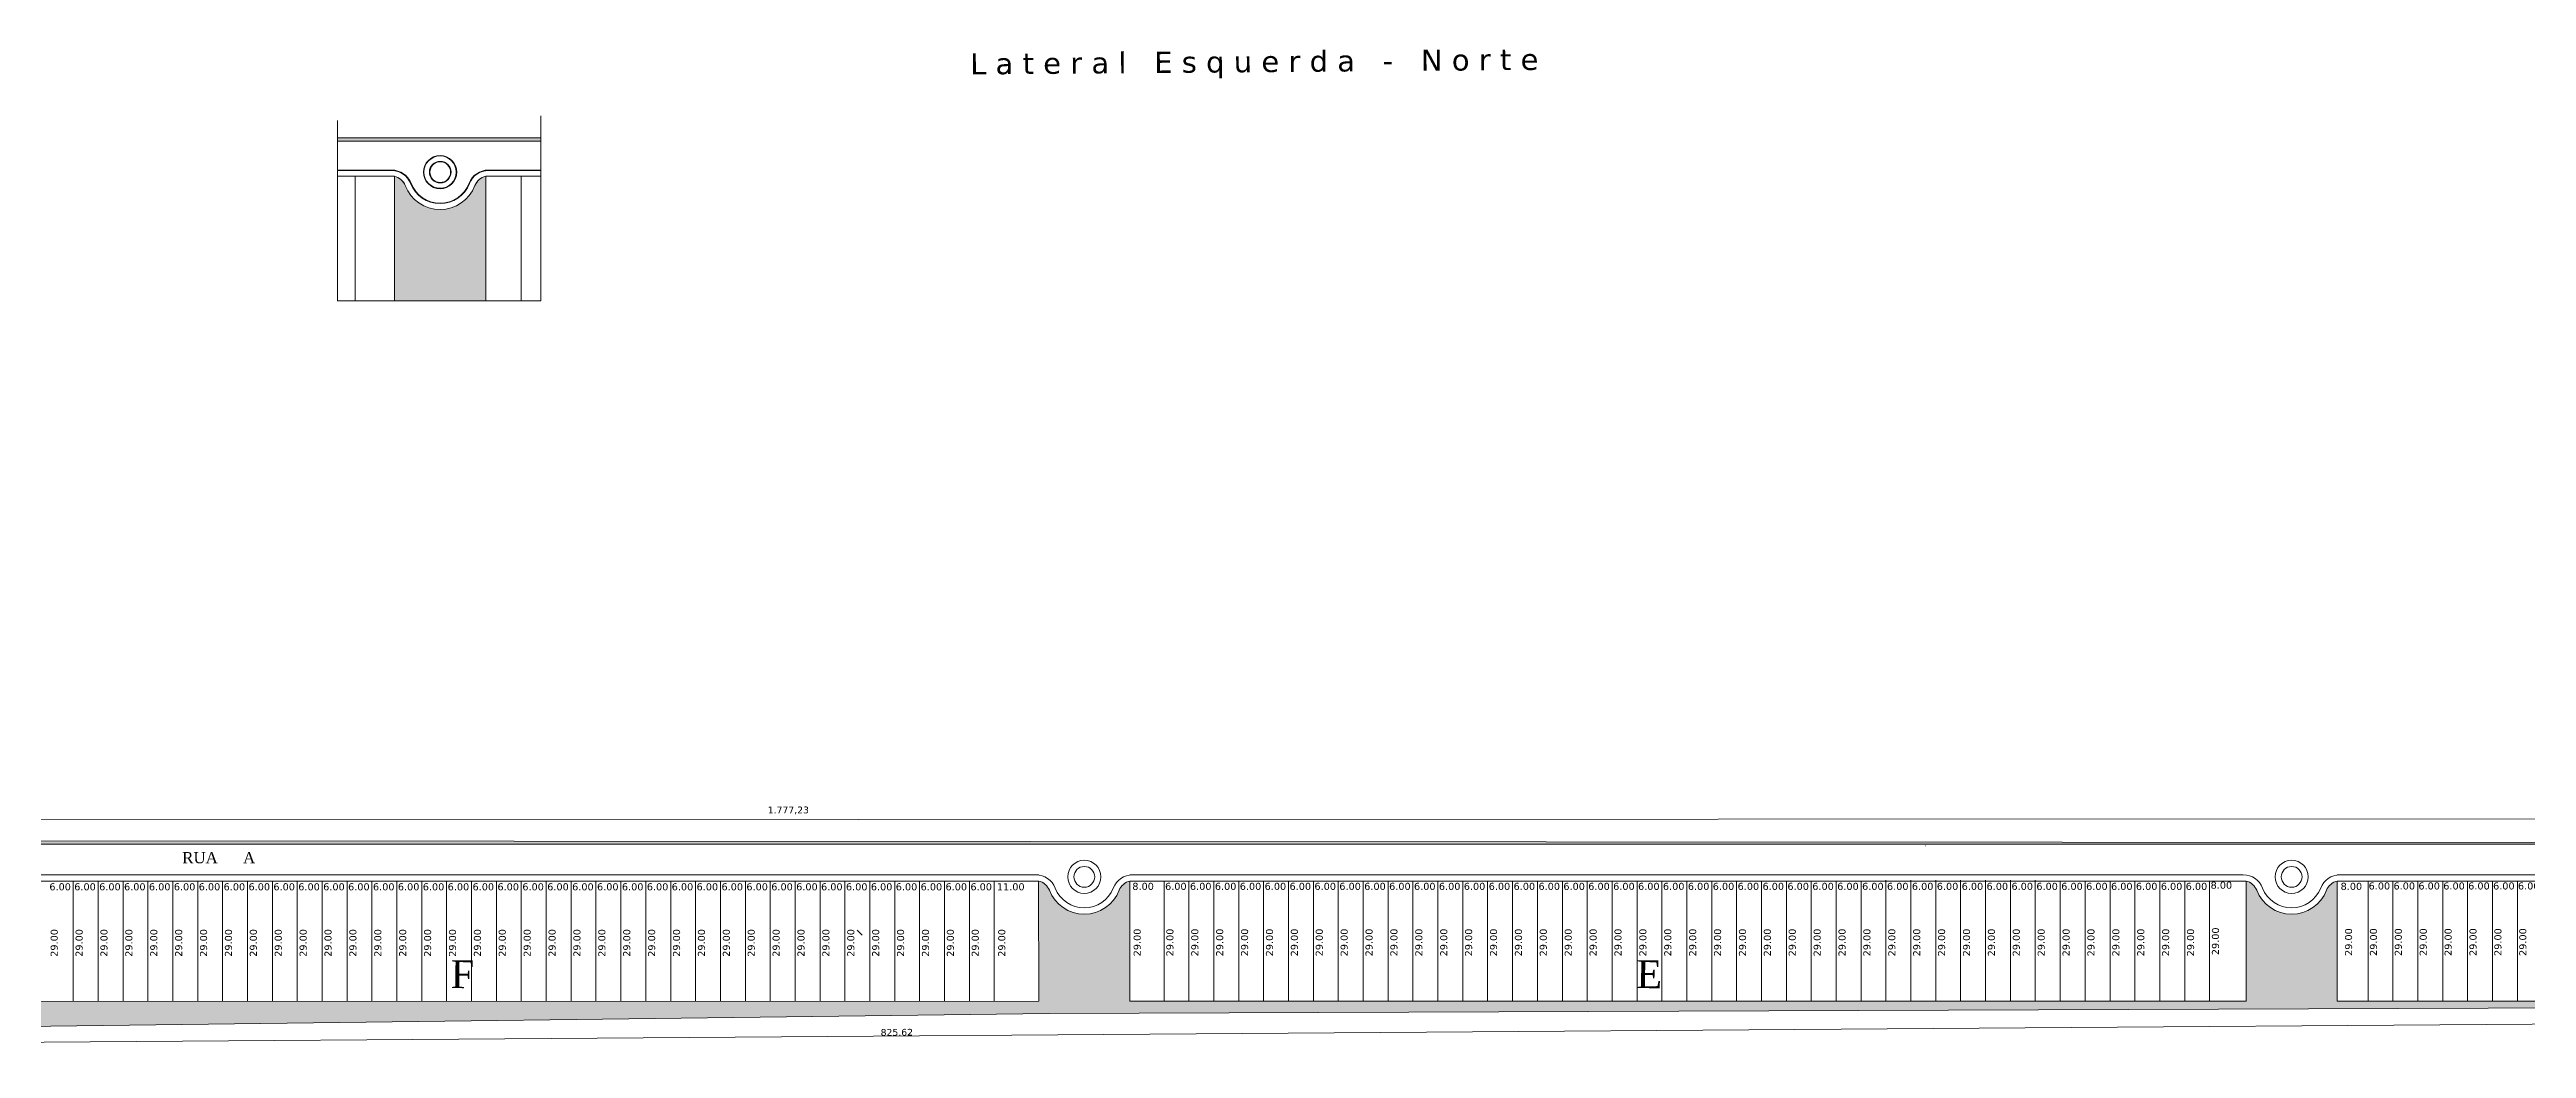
# Model space of a CAD drawing. Header units: centimetres. Extents: x 429547 to 433218, y 9613176 to 9615382.
# Drawn here: x 431705 to 432302, y 9614627 to 9614868 of the extents above; entities that cross this region are included whole.
import ezdxf
from ezdxf.enums import TextEntityAlignment as Align

# ---------------------------------------------------------------- set-up
doc = ezdxf.new("R2010")
doc.units = ezdxf.units.CM
doc.header["$LTSCALE"] = 0.05
doc.linetypes.add('CONTINUO', pattern=[0])
for name, color, linetype, lineweight in [('AREAS', 6, 'Continuous', 20), ('CERCA', 1, 'FENCELINE1', 15), ('DIM NOVO', 4, 'Continuous', 20), ('p vista', 1, 'Continuous', 50)]:
    doc.layers.add(name, color=color, linetype=linetype, lineweight=lineweight)
for name, color, linetype in [('Cotas', 4, 'Continuous'), ('DIM', 7, 'Continuous'), ('Hachura', 252, 'Continuous'), ('PENA-02', 2, 'Continuous')]:
    doc.layers.add(name, color=color, linetype=linetype)
doc.styles.add('LEALTÀ PADRÃO', font='verdana.ttf')
doc.styles.add('style1', font='times.ttf')
doc.linetypes.add('FENCELINE1', pattern='A,0.25,-0.1,[133,ltypeshp.shx,S=0.1,R=0,X=-0.1,Y=0],-0.1,1', length=1.45)
pattern_1 = [(0, (0, 500), (0.635, 0.635), [0.3175, -0.9525]), (90, (0.15875, 499.84125), (-0.635, 0.635), [0.3175, -0.9525])]

msp = doc.modelspace()

# ---------------------------------------------------------------- hatches: boundary and pattern name
at = {"layer": 'Hachura', "linetype": 'Continuous', "lineweight": 0, "true_color": 0x139b48}
h = msp.add_hatch(dxfattribs=at)
h.set_pattern_fill('CROSS', color=114, scale=0.02)
h.paths.add_polyline_path([(431823.586, 9614846.429), (431774.608, 9614846.429), (431774.608, 9614845.632), (431823.586, 9614845.632)])
h = msp.add_hatch(dxfattribs=at)
h.set_pattern_fill('CROSS', color=114, scale=0.02)
h.paths.add_polyline_path([(431810.34, 9614837.132, 0.2373434), (431807.737, 9614834.892, -0.6859754), (431790.944, 9614834.892, 0.2373369), (431788.34, 9614837.132), (431788.34, 9614807.344), (431788.34, 9614807.136), (431810.34, 9614807.136)])
h = msp.add_hatch(dxfattribs=at)
h.set_pattern_fill('CROSS', color=114, scale=0.1)
h.set_pattern_definition(pattern_1)
h.paths.add_polyline_path([(432547.609, 9614676.374), (432547.609, 9614676.14), (430995.542, 9614676.215), (430995.543, 9614677.372)])
h = msp.add_hatch(dxfattribs=at)
h.set_pattern_fill('CROSS', color=114, scale=0.1)
h.set_pattern_definition(pattern_1)
h.paths.add_polyline_path([(431755.369, 9614676.883), (431638.764, 9614676.958), (431638.764, 9614676.184), (431755.369, 9614676.178)])
h = msp.add_hatch(dxfattribs=at)
h.set_pattern_fill('CROSS', color=114, scale=0.1)
h.set_pattern_definition(pattern_1)
h.paths.add_polyline_path([(431987.787, 9614676.734), (431904.772, 9614676.787), (431904.772, 9614676.171), (431987.787, 9614676.167)])
h = msp.add_hatch(dxfattribs=at)
h.set_pattern_fill('CROSS', color=114, scale=0.1)
h.set_pattern_definition(pattern_1)
h.paths.add_polyline_path([(431659.614, 9614667.257, 0.2377782), (431657.011, 9614665.019, -0.6859907), (431640.218, 9614665.019, 0.2380533), (431637.614, 9614667.259), (431637.615, 9614638.258), (431547.742, 9614638.258), (431547.742, 9614630.25), (431946.132, 9614635.306), (431987.787, 9614635.465), (431987.787, 9614638.26), (431965.609, 9614638.26), (431965.609, 9614667.26, 0.2369467), (431963.011, 9614665.022, -0.6859907), (431946.218, 9614665.021, 0.2376815), (431943.614, 9614667.26), (431943.615, 9614638.26), (431659.615, 9614638.258)])
h = msp.add_hatch(dxfattribs=at)
h.set_pattern_fill('CROSS', color=114, scale=0.1)
h.set_pattern_definition(pattern_1)
h.paths.add_polyline_path([(432256.614, 9614667.262, 0.2373256), (432254.011, 9614665.022, -0.6859907), (432237.218, 9614665.021, 0.23732), (432234.615, 9614667.261), (432234.615, 9614638.261), (431987.787, 9614638.26), (431987.787, 9614635.465), (432358.942, 9614636.882), (432410.966, 9614637.21), (432462.991, 9614637.537), (432492.025, 9614637.335), (432518.421, 9614637.151), (432519.317, 9614638.285), (432545.589, 9614667.263), (432516.028, 9614667.263), (432516.028, 9614638.263), (432256.615, 9614638.261)])

# ---------------------------------------------------------------- linework, layer by layer
at = {"layer": 'AREAS', "color": 7, "linetype": 'Continuous', "lineweight": 9}
for p, q in [((430995.542, 9614676.215, -1.124), (432547.609, 9614676.14, -1.124)), ((432547.609, 9614676.374, -1.124), (430995.543, 9614677.372, -1.124)), ((431943.615, 9614638.26), (431943.614, 9614667.26)), ((431965.609, 9614667.26), (431965.609, 9614638.26)), ((432234.615, 9614638.261), (432234.615, 9614667.261)), ((432256.614, 9614667.262), (432256.615, 9614638.261)), ((431659.615, 9614638.258), (431943.615, 9614638.26)), ((431965.609, 9614638.26), (432234.615, 9614638.261)), ((432256.615, 9614638.261), (432516.028, 9614638.263)), ((431946.132, 9614635.306), (431533.065, 9614630.064)), ((432358.942, 9614636.882), (431946.132, 9614635.306))]:
    msp.add_line(p, q, dxfattribs=at)
for centre, radius, start, end in [((431942.695, 9614663.557), 3.816, 22.568261, 76.048499), ((431966.539, 9614663.554), 3.822, 104.090038, 157.410867), ((432233.689, 9614663.553), 3.822, 22.590064, 75.991876), ((432257.539, 9614663.554), 3.822, 104.007834, 157.410867), ((431954.614, 9614668.262), 9, 201.100766, 338.899814), ((432245.614, 9614668.262), 9, 201.100766, 338.899814)]:
    msp.add_arc(centre, radius, start, end, dxfattribs=at)
at = {"layer": 'CERCA', "color": 0, "linetype": 'FENCELINE1', "lineweight": 9}
msp.add_line((431774.608, 9614846.429, -0.596), (431823.586, 9614846.423, -0.65), dxfattribs=at)
at = {"layer": 'Cotas', "color": 7, "linetype": 'CONTINUO'}
msp.add_line((431899.866, 9614655.431, 0.011), (431901.049, 9614654.225, 0.011), dxfattribs=at)
at = {"layer": 'DIM', "color": 0, "linetype": 'Continuous', "lineweight": 9}
for p, q in [((431774.608, 9614807.136), (431774.608, 9614850.544)), ((431823.586, 9614807.136), (431823.586, 9614851.703))]:
    msp.add_line(p, q, dxfattribs=at)
at = {"layer": 'DIM NOVO', "color": 251, "linetype": 'Continuous', "lineweight": 0, "true_color": 0x636466}
for p, q in [((430996.291, 9614681.745), (432770.63, 9614682.428)), ((432321.789, 9614632.848), (431497.185, 9614626.898))]:
    msp.add_line(p, q, dxfattribs=at)
at = {"layer": 'p vista', "color": 0, "linetype": 'Continuous', "lineweight": 9}
for p, q in [((431774.608, 9614845.632), (431823.586, 9614845.632)), ((431774.608, 9614838.634), (431787.678, 9614838.634)), ((431774.608, 9614838.534), (431787.678, 9614838.534)), ((431774.608, 9614837.134), (431788.34, 9614837.134)), ((431778.91, 9614807.136), (431778.91, 9614837.134)), ((431788.34, 9614807.344), (431788.34, 9614837.134)), ((431788.34, 9614807.136), (431788.34, 9614837.132)), ((431810.34, 9614807.344), (431810.34, 9614837.134)), ((431810.34, 9614837.132), (431823.586, 9614837.132)), ((431810.34, 9614807.136), (431810.34, 9614837.132)), ((431810.993, 9614838.632), (431823.586, 9614838.632)), ((431818.91, 9614807.136), (431818.91, 9614837.135)), ((431823.586, 9614807.136), (431774.608, 9614807.136))]:
    msp.add_line(p, q, dxfattribs=at)
at = {"layer": 'p vista', "color": 0, "linetype": 'Continuous', "lineweight": 0}
msp.add_line((431810.993, 9614838.532), (431823.586, 9614838.532), dxfattribs=at)
at = {"layer": 'p vista', "color": 7, "linetype": 'Continuous', "lineweight": 9}
for p, q in [((430995.542, 9614676.215, -1.124), (432547.609, 9614676.14)), ((430995.543, 9614677.372, -1.124), (432620.791, 9614676.336, -1.124)), ((431659.614, 9614668.76), (431943.62, 9614668.76)), ((431659.614, 9614667.26), (431818.91, 9614667.261)), ((431710.92, 9614638.259), (431710.92, 9614667.261)), ((431716.92, 9614638.259), (431716.92, 9614667.261)), ((431722.92, 9614638.259), (431722.92, 9614667.261)), ((431728.92, 9614638.259), (431728.92, 9614667.261)), ((431734.92, 9614638.259), (431734.92, 9614667.261)), ((431740.92, 9614638.259), (431740.92, 9614667.261)), ((431746.92, 9614638.259), (431746.92, 9614667.261)), ((431752.92, 9614638.259), (431752.92, 9614667.261)), ((431758.92, 9614638.259), (431758.92, 9614667.261)), ((431764.92, 9614638.259), (431764.92, 9614667.261)), ((431770.92, 9614638.259), (431770.92, 9614667.261)), ((431776.92, 9614638.259), (431776.92, 9614667.261)), ((431782.92, 9614638.259), (431782.92, 9614667.261)), ((431788.92, 9614638.259), (431788.92, 9614667.157)), ((431794.92, 9614638.259), (431794.92, 9614667.157)), ((431800.92, 9614638.259), (431800.92, 9614667.157)), ((431806.92, 9614638.259), (431806.92, 9614667.157)), ((431810.34, 9614667.26), (431943.62, 9614667.26)), ((431810.993, 9614668.76), (431943.62, 9614668.76)), ((431812.92, 9614638.259), (431812.92, 9614667.157)), ((431818.92, 9614638.259), (431818.92, 9614667.157)), ((431824.92, 9614638.259), (431824.92, 9614667.157)), ((431830.92, 9614638.259), (431830.92, 9614667.157)), ((431836.92, 9614638.259), (431836.92, 9614667.157)), ((431842.92, 9614638.259), (431842.92, 9614667.157)), ((431848.92, 9614638.259), (431848.92, 9614667.157)), ((431854.92, 9614638.259), (431854.92, 9614667.157)), ((431860.92, 9614638.259), (431860.92, 9614667.157)), ((431866.92, 9614638.259), (431866.92, 9614667.157)), ((431872.92, 9614638.259), (431872.92, 9614667.157)), ((431878.92, 9614638.259), (431878.92, 9614667.157)), ((431884.92, 9614638.26), (431884.92, 9614667.157)), ((431890.92, 9614638.26), (431890.92, 9614667.157)), ((431896.92, 9614638.26), (431896.92, 9614667.157)), ((431902.92, 9614638.26), (431902.92, 9614667.157)), ((431908.92, 9614638.26), (431908.92, 9614667.157)), ((431914.92, 9614638.26), (431914.92, 9614667.157)), ((431920.92, 9614638.26), (431920.92, 9614667.157)), ((431926.92, 9614638.26), (431926.92, 9614667.156)), ((431932.92, 9614638.26), (431932.92, 9614667.156)), ((431943.615, 9614638.26), (431943.614, 9614667.261)), ((431965.609, 9614667.26), (432234.614, 9614667.261)), ((431965.614, 9614668.76), (432233.953, 9614668.761)), ((431965.615, 9614638.26), (431965.614, 9614667.262)), ((431973.834, 9614638.26), (431973.834, 9614667.307)), ((431979.834, 9614638.26), (431979.834, 9614667.307)), ((431985.834, 9614638.26), (431985.834, 9614667.307)), ((431991.834, 9614638.26), (431991.834, 9614667.307)), ((431997.834, 9614638.26), (431997.834, 9614667.262)), ((432003.834, 9614638.26), (432003.834, 9614667.262)), ((432009.834, 9614638.26), (432009.834, 9614667.262)), ((432015.834, 9614638.26), (432015.834, 9614667.262)), ((432021.834, 9614638.26), (432021.834, 9614667.262)), ((432027.834, 9614638.26), (432027.834, 9614667.262)), ((432033.834, 9614638.26), (432033.834, 9614667.262)), ((432039.834, 9614638.26), (432039.834, 9614667.262)), ((432045.834, 9614638.26), (432045.834, 9614667.261)), ((432051.834, 9614638.26), (432051.834, 9614667.261)), ((432057.834, 9614638.26), (432057.834, 9614667.261)), ((432063.834, 9614638.26), (432063.834, 9614667.261)), ((432069.834, 9614638.26), (432069.834, 9614667.261)), ((432075.834, 9614638.26), (432075.834, 9614667.261)), ((432081.834, 9614638.261), (432081.834, 9614667.261)), ((432087.834, 9614638.261), (432087.834, 9614667.261)), ((432093.834, 9614638.261), (432093.834, 9614667.261)), ((432099.834, 9614638.261), (432099.834, 9614667.261)), ((432105.834, 9614638.261), (432105.834, 9614667.261)), ((432111.834, 9614638.261), (432111.834, 9614667.261)), ((432117.834, 9614638.261), (432117.834, 9614667.261)), ((432123.834, 9614638.261), (432123.834, 9614667.261)), ((432129.834, 9614638.261), (432129.834, 9614667.261)), ((432135.834, 9614638.261), (432135.834, 9614667.261)), ((432141.834, 9614638.261), (432141.834, 9614667.261)), ((432147.834, 9614638.261), (432147.834, 9614667.429)), ((432153.834, 9614638.261), (432153.834, 9614667.429)), ((432159.834, 9614638.261), (432159.834, 9614667.429)), ((432165.834, 9614638.261), (432165.834, 9614667.429)), ((432168.34, 9614667.261), (432234.615, 9614667.261)), ((432171.834, 9614638.261), (432171.834, 9614667.429)), ((432177.834, 9614638.261), (432177.834, 9614667.429)), ((432183.834, 9614638.261), (432183.834, 9614667.429)), ((432189.834, 9614638.261), (432189.834, 9614667.303)), ((432195.834, 9614638.261), (432195.834, 9614667.303)), ((432201.834, 9614638.261), (432201.834, 9614667.303)), ((432207.834, 9614638.261), (432207.834, 9614667.303)), ((432213.834, 9614638.261), (432213.834, 9614667.303)), ((432219.834, 9614638.261), (432219.834, 9614667.303)), ((432225.834, 9614638.261), (432225.834, 9614667.261)), ((432234.615, 9614638.261), (432234.614, 9614667.261)), ((432256.614, 9614668.762), (432547.026, 9614668.763)), ((432256.614, 9614667.262), (432545.721, 9614667.263)), ((432256.615, 9614638.261), (432256.614, 9614667.262)), ((432264.028, 9614638.261), (432264.027, 9614667.261)), ((432270.028, 9614638.261), (432270.027, 9614667.261)), ((432276.028, 9614638.262), (432276.027, 9614667.261)), ((432282.028, 9614638.262), (432282.027, 9614667.262)), ((432288.028, 9614638.262), (432288.027, 9614667.262)), ((432294.028, 9614638.262), (432294.027, 9614667.262)), ((432300.028, 9614638.262), (432300.027, 9614667.262)), ((431659.615, 9614638.258), (431943.615, 9614638.26)), ((431965.615, 9614638.26), (432234.615, 9614638.261))]:
    msp.add_line(p, q, dxfattribs=at)
at = {"layer": 'p vista', "color": 0, "linetype": 'Continuous', "lineweight": 9}
for centre, radius in [((431799.34, 9614838.134), 4), ((431799.34, 9614838.132), 4), ((431799.376, 9614838.134), 2.5), ((431799.376, 9614838.132), 2.5)]:
    msp.add_circle(centre, radius, dxfattribs=at)
at = {"layer": 'p vista', "color": 0, "linetype": 'Continuous', "lineweight": 0}
for centre, radius in [((431799.34, 9614838.134), 3.9), ((431799.376, 9614838.134), 2.6)]:
    msp.add_circle(centre, radius, dxfattribs=at)
at = {"layer": 'p vista', "color": 7, "linetype": 'Continuous', "lineweight": 9}
for centre, radius in [((431954.614, 9614668.262), 4), ((431954.614, 9614668.262), 2.5), ((432245.614, 9614668.262), 4), ((432245.614, 9614668.262), 2.5)]:
    msp.add_circle(centre, radius, dxfattribs=at)
at = {"layer": 'p vista', "color": 0, "linetype": 'Continuous', "lineweight": 9}
for centre, radius, start, end in [((431799.34, 9614838.134), 7.5, 89.807602, 90.192978), ((431787.678, 9614833.634), 5, 21.100719, 90.00029), ((431787.678, 9614833.632), 5, 21.100719, 90.00029), ((431787.678, 9614833.634), 4.9, 21.100719, 90.00029), ((431787.415, 9614833.426), 3.822, 22.590064, 75.992634), ((431787.415, 9614833.424), 3.822, 22.590064, 75.992634), ((431799.34, 9614838.134), 9, 201.100719, 338.899861), ((431799.34, 9614838.132), 9, 201.100719, 338.899861), ((431799.34, 9614838.134), 7.5, 201.100719, 338.899861), ((431799.34, 9614838.132), 7.5, 201.100719, 338.899861), ((431811.002, 9614833.634), 5, 90.00029, 158.899861), ((431811.002, 9614833.632), 5, 90.00029, 158.899861), ((431811.265, 9614833.426), 3.822, 104.006899, 157.410867), ((431811.265, 9614833.424), 3.822, 104.006899, 157.410867)]:
    msp.add_arc(centre, radius, start, end, dxfattribs=at)
at = {"layer": 'p vista', "color": 0, "linetype": 'Continuous', "lineweight": 0}
for centre, radius, start, end in [((431799.34, 9614838.134), 7.6, 201.100719, 338.899861), ((431811.002, 9614833.634), 4.9, 90.00029, 158.899861)]:
    msp.add_arc(centre, radius, start, end, dxfattribs=at)
at = {"layer": 'p vista', "color": 7, "linetype": 'Continuous', "lineweight": 9}
for centre, radius, start, end in [((432157.34, 9614668.261), 7.5, 89.807602, 90.192978), ((431942.953, 9614663.761), 5, 21.100719, 90.00029), ((431942.689, 9614663.553), 3.822, 22.590064, 75.992634), ((431966.276, 9614663.762), 5, 90.00029, 158.899861), ((431966.539, 9614663.554), 3.822, 104.006899, 157.410867), ((432233.953, 9614663.761), 5, 21.100719, 90.00029), ((432233.689, 9614663.553), 3.822, 22.590064, 75.992634), ((432257.276, 9614663.762), 5, 90.00029, 158.899861), ((432257.539, 9614663.554), 3.822, 104.006899, 157.410867), ((431954.614, 9614668.262), 9, 201.100719, 338.899861), ((431954.614, 9614668.262), 7.5, 201.100719, 338.899861), ((432245.614, 9614668.262), 9, 201.100719, 338.899861), ((432245.614, 9614668.262), 7.5, 201.100719, 338.899861)]:
    msp.add_arc(centre, radius, start, end, dxfattribs=at)

# ---------------------------------------------------------------- texts
at = {"color": 0, "linetype": 'Continuous', "lineweight": 9, "style": 'LEALTÀ PADRÃO'}
msp.add_text('L a t e r a l   E s q u e r d a   -   N o r t e', height=5.1, rotation=0.4565, dxfattribs=at).set_placement((431927.118, 9614861.682, -0.372))
at = {"layer": 'DIM', "color": 7, "linetype": 'Continuous', "lineweight": 9, "style": 'LEALTÀ PADRÃO'}
for s, p in [('8.00', (432226.079, 9614665.409)), ('6.00', (431705.166, 9614665.023)), ('6.00', (431711.166, 9614665.023)), ('6.00', (431717.166, 9614665.022)), ('6.00', (431723.166, 9614665.023)), ('6.00', (431729.166, 9614665.022)), ('6.00', (431735.166, 9614665.022)), ('6.00', (431741.166, 9614665.022)), ('6.00', (431747.166, 9614665.023)), ('6.00', (431753.166, 9614665.023)), ('6.00', (431759.166, 9614665.023)), ('6.00', (431765.166, 9614665.023)), ('6.00', (431771.166, 9614665.021)), ('6.00', (431777.166, 9614665.021)), ('6.00', (431783.166, 9614665.021)), ('6.00', (431789.166, 9614665.021)), ('6.00', (431795.166, 9614665.021)), ('6.00', (431801.166, 9614665.021)), ('6.00', (431807.166, 9614665.021)), ('6.00', (431813.166, 9614665.021)), ('6.00', (431819.166, 9614665.022)), ('6.00', (431825.166, 9614665.022)), ('6.00', (431831.166, 9614665.022)), ('6.00', (431837.166, 9614665.022)), ('6.00', (431843.166, 9614665.022)), ('6.00', (431849.166, 9614665.022)), ('6.00', (431855.166, 9614665.022)), ('6.00', (431861.166, 9614665.022)), ('6.00', (431867.166, 9614665.022)), ('6.00', (431873.166, 9614665.021)), ('6.00', (431879.166, 9614665.021)), ('6.00', (431885.166, 9614665.021)), ('6.00', (431891.166, 9614665.022)), ('6.00', (431897.166, 9614665.022)), ('6.00', (431903.166, 9614665.021)), ('6.00', (431909.166, 9614665.021)), ('6.00', (431915.166, 9614665.022)), ('6.00', (431921.166, 9614665.021)), ('6.00', (431927.166, 9614665.021)), ('11.00', (431933.547, 9614665.021)), ('8.00', (431966.191, 9614665.127)), ('6.00', (431974.079, 9614665.127)), ('6.00', (431980.079, 9614665.128)), ('6.00', (431986.079, 9614665.128)), ('6.00', (431992.079, 9614665.127)), ('6.00', (431998.079, 9614665.127)), ('6.00', (432004.079, 9614665.127)), ('6.00', (432010.079, 9614665.128)), ('6.00', (432016.079, 9614665.128)), ('6.00', (432022.079, 9614665.127)), ('6.00', (432028.079, 9614665.127)), ('6.00', (432034.079, 9614665.126)), ('6.00', (432040.079, 9614665.126)), ('6.00', (432046.079, 9614665.126)), ('6.00', (432052.079, 9614665.126)), ('6.00', (432058.079, 9614665.126)), ('6.00', (432064.079, 9614665.126)), ('6.00', (432070.079, 9614665.126)), ('6.00', (432076.079, 9614665.126)), ('6.00', (432082.079, 9614665.127)), ('6.00', (432088.079, 9614665.127)), ('6.00', (432094.079, 9614665.127)), ('6.00', (432100.079, 9614665.127)), ('6.00', (432106.079, 9614665.127)), ('6.00', (432112.079, 9614665.127)), ('6.00', (432118.079, 9614665.127)), ('6.00', (432124.079, 9614665.127)), ('6.00', (432130.079, 9614665.126)), ('6.00', (432136.079, 9614665.126)), ('6.00', (432142.079, 9614665.126)), ('6.00', (432148.079, 9614665.126)), ('6.00', (432154.079, 9614665.126)), ('6.00', (432160.079, 9614665.126)), ('6.00', (432166.079, 9614665.126)), ('6.00', (432172.079, 9614665.126)), ('6.00', (432178.079, 9614665.127)), ('6.00', (432184.079, 9614665.126)), ('6.00', (432190.079, 9614665.126)), ('6.00', (432196.079, 9614665.126)), ('6.00', (432202.079, 9614665.127)), ('6.00', (432208.079, 9614665.127)), ('6.00', (432214.079, 9614665.126)), ('6.00', (432220.079, 9614665.126)), ('8.00', (432257.412, 9614665.128)), ('6.00', (432264.161, 9614665.221)), ('6.00', (432270.161, 9614665.221)), ('6.00', (432276.161, 9614665.221)), ('6.00', (432282.161, 9614665.221)), ('6.00', (432288.161, 9614665.221)), ('6.00', (432294.161, 9614665.221)), ('6.00', (432300.161, 9614665.221))]:
    msp.add_text(s, height=1.7, dxfattribs=at).set_placement(p)
for p in [(431707.179, 9614649.006), (431713.179, 9614649.005), (431719.179, 9614649.005), (431725.179, 9614649.005), (431731.179, 9614649.005), (431737.179, 9614649.005), (431743.179, 9614649.005), (431749.179, 9614649.005), (431755.179, 9614649.005), (431761.179, 9614649.005), (431767.179, 9614649.005), (431773.179, 9614649.004), (431779.179, 9614649.003), (431785.179, 9614649.003), (431791.179, 9614649.003), (431797.179, 9614649.004), (431803.179, 9614649.003), (431809.179, 9614649.003), (431815.179, 9614649.003), (431821.179, 9614649.005), (431827.179, 9614649.004), (431833.179, 9614649.004), (431839.179, 9614649.004), (431845.179, 9614649.005), (431851.179, 9614649.005), (431857.179, 9614649.005), (431863.179, 9614649.004), (431869.179, 9614649.004), (431875.179, 9614649.004), (431881.179, 9614649.004), (431887.179, 9614649.003), (431893.179, 9614649.004), (431899.179, 9614649.004), (431905.179, 9614649.004), (431911.179, 9614649.004), (431917.179, 9614649.004), (431923.179, 9614649.004), (431929.179, 9614649.004), (431935.561, 9614649.004), (431968.205, 9614649.11), (431976.093, 9614649.11), (431982.093, 9614649.11), (431988.093, 9614649.11), (431994.093, 9614649.11), (432000.093, 9614649.11), (432006.093, 9614649.11), (432012.093, 9614649.11), (432018.093, 9614649.11), (432024.093, 9614649.11), (432030.093, 9614649.11), (432036.093, 9614649.108), (432042.093, 9614649.108), (432048.093, 9614649.108), (432054.093, 9614649.108), (432060.093, 9614649.108), (432066.093, 9614649.108), (432072.093, 9614649.108), (432078.093, 9614649.108), (432084.093, 9614649.11), (432090.093, 9614649.109), (432096.093, 9614649.109), (432102.093, 9614649.109), (432108.093, 9614649.109), (432114.093, 9614649.109), (432120.093, 9614649.109), (432126.093, 9614649.109), (432132.093, 9614649.109), (432138.093, 9614649.108), (432144.093, 9614649.108), (432150.093, 9614649.108), (432156.093, 9614649.109), (432162.093, 9614649.109), (432168.093, 9614649.109), (432174.093, 9614649.109), (432180.093, 9614649.109), (432186.093, 9614649.109), (432192.093, 9614649.109), (432198.093, 9614649.109), (432204.093, 9614649.109), (432210.093, 9614649.109), (432216.093, 9614649.109), (432222.093, 9614649.109), (432228.093, 9614649.392), (432260.175, 9614649.203), (432266.175, 9614649.203), (432272.175, 9614649.203), (432278.175, 9614649.203), (432284.175, 9614649.203), (432290.175, 9614649.203), (432296.175, 9614649.203), (432302.175, 9614649.204)]:
    msp.add_text('29.00', height=1.7, rotation=90, dxfattribs=at).set_placement(p)
at = {"layer": 'DIM NOVO', "color": 251, "linetype": 'Continuous', "lineweight": 0, "true_color": 0x636466, "style": 'LEALTÀ PADRÃO'}
for s, rotation, p in [('1.777,23', 0.022035, (431878.317, 9614683.579)), ('825.62', 0.413378, (431905.533, 9614629.95))]:
    msp.add_text(s, height=1.625, rotation=rotation, dxfattribs=at).set_placement(p)
at = {"layer": 'PENA-02', "color": 7, "lineweight": 9, "style": 'style1'}
for s, height, rotation, p in [('RUA      A  ', 2.68809, 359.976671, (431747.009, 9614672.871)), ('F', 6.72, 359.440027, (431804.714, 9614644.792)), ('E', 6.72, 359.440027, (432090.785, 9614644.792))]:
    msp.add_text(s, height=height, rotation=rotation, dxfattribs=at).set_placement(p, align=Align.MIDDLE)

doc.saveas('drawing.dxf')
